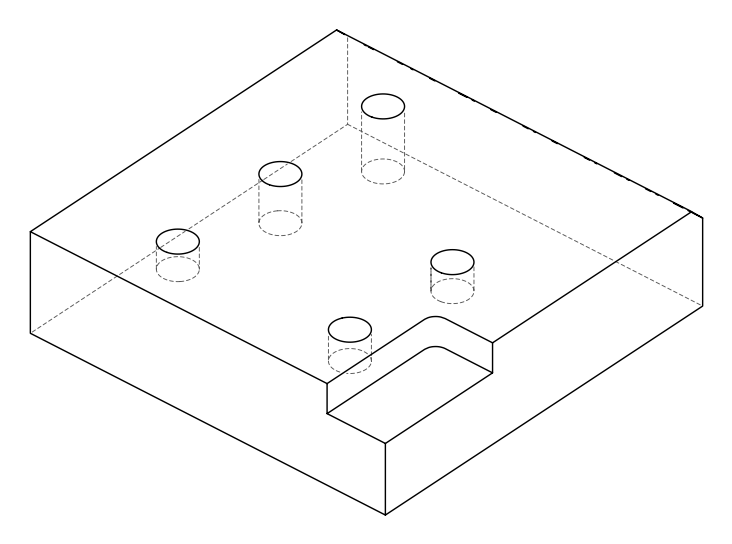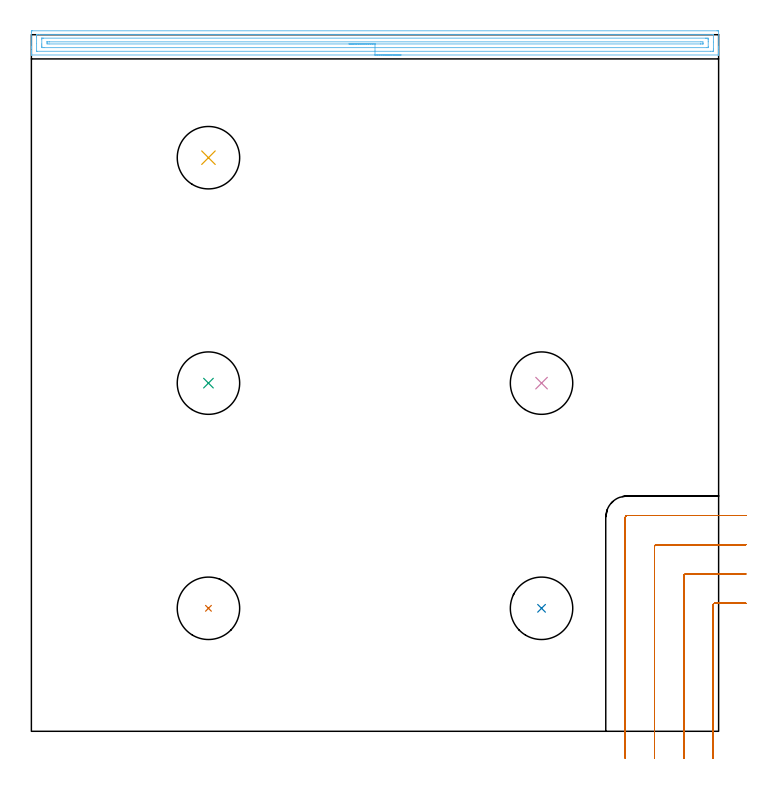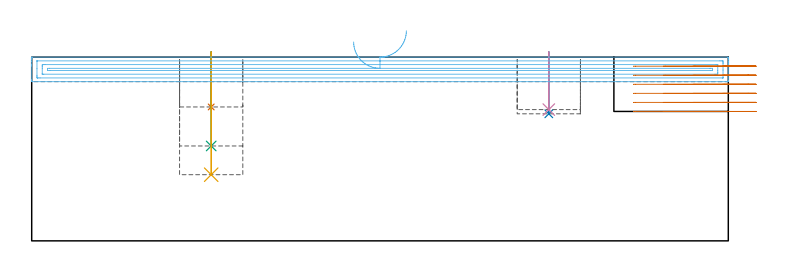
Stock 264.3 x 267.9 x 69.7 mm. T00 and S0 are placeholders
(PLAN: 7 operations, 2 tool changes, 14.9 min)
(1 INDEXABLE_INSERT_DRILL_BLIND_HOLE_FROM_SOLID | STEP1POCKET | UGT0302_003 | 0.09 min | 8545 mm3)
(2 INDEXABLE_INSERT_DRILL_BLIND_HOLE_FROM_SOLID_1 | STEP1POCKET_1 | UGT0302_003 | 0.1 min | 9721 mm3)
(3 INDEXABLE_INSERT_DRILL_BLIND_HOLE_FROM_SOLID_2 | STEP1POCKET_2 | UGT0302_003 | 0.14 min | 15236 mm3)
(4 INDEXABLE_INSERT_DRILL_BLIND_HOLE_FROM_SOLID_3 | STEP1POCKET_3 | UGT0302_003 | 0.09 min | 8997 mm3)
(5 INDEXABLE_INSERT_DRILL_BLIND_HOLE_FROM_SOLID_4 | STEP1POCKET_4 | UGT0302_003 | 0.19 min | 20164 mm3)
(6 AREA_MILL | FG_CHAMFER_SURFACE | UGT0205_001 | 8.64 min | 11433 mm3)
(7 MILL_CORNER_NOTCH_RECTANGULAR | CORNER_NOTCH_RECTANGULAR | UGT0201_133 | Follow Part, ap 3.75, ae 75% | 5.67 min | 80612 mm3)
(TOOL UGT0302_003 | Indexable Insert Drill 24mm | D24 PA180 FL50 Z2)
(TOOL UGT0205_001 | Chamfer Mill 20 x 3 x 45 deg. | D20 FL50 Z2)
(TOOL UGT0201_133 | Carbide End Mill 15.0 | D15 FL30 Z4)
(OP 1 INDEXABLE_INSERT_DRILL_BLIND_HOLE_FROM_SOLID)
G17 G21 G94 G90
T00 M6
G54
G17 G0 G90 X68.1 Y47.3 S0 M3
G43 Z79.7 H0
G94 G81 G98 Z50.8 F250. R71.7
G80
M5
M2
(OP 2 INDEXABLE_INSERT_DRILL_BLIND_HOLE_FROM_SOLID_1)
G17 G21 G94 G90
T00 M6
G54
G17 G0 G90 X196.2 Y47.3 S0 M3
G43 Z79.7 H0
G94 G81 G98 Z48.2 F250. R71.7
G80
M5
M2
(OP 3 INDEXABLE_INSERT_DRILL_BLIND_HOLE_FROM_SOLID_2)
G17 G21 G94 G90
T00 M6
G54
G17 G0 G90 X68.1 Y133.9 S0 M3
G43 Z79.7 H0
G94 G81 G98 Z36. F250. R71.7
G80
M5
M2
(OP 4 INDEXABLE_INSERT_DRILL_BLIND_HOLE_FROM_SOLID_3)
G17 G21 G94 G90
T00 M6
G54
G17 G0 G90 X196.2 Y133.9 S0 M3
G43 Z79.7 H0
G94 G81 G98 Z49.8 F250. R71.7
G80
M5
M2
(OP 5 INDEXABLE_INSERT_DRILL_BLIND_HOLE_FROM_SOLID_4)
G17 G21 G94 G90
T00 M6
G54
G17 G0 G90 X68.1 Y220.6 S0 M3
G43 Z79.7 H0
G94 G81 G98 Z25.1 F250. R71.7
G80
M5
M2
(OP 6 AREA_MILL)
G17 G21 G94 G90
T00 M6
G54
G17 G0 G90 X142.15 Y260.1 S1061 M3
G43 Z79.7 H0
G94 G1 X142.112 Z78.828 F250.
X141.998 Z77.964
X141.809 Z77.112
X141.547 Z76.28
X141.213 Z75.474
X140.81 Z74.7
X140.341 Z73.964
X139.81 Z73.272
X139.221 Z72.629
X138.578 Z72.04
X137.886 Z71.508
X137.15 Z71.04
X136.376 Z70.637
X135.57 Z70.303
X134.738 Z70.041
X133.886 Z69.852
X133.022 Z69.738
X132.15 Z69.7
X0.151
X0.01 Y260.103 Z69.688
X0.006 Y260.159 Z69.633
X0. Y260.526 Z69.273
Y261.013 Z68.786
Y261.621 Z68.174
Y262.819 Z66.978
Y263.409 Z66.385
Y268.773 Z61.024
X0.002 Y269.07 Z60.727
X0.01 Y269.392 Z60.406
X0.33 Y269.399 Z60.399
X263.703 Y269.4 Z60.4
X263.972 Y269.397 Z60.402
X264.29 Y269.392 Z60.406
X264.3 Y269.068 Z60.729
Y263.409 Z66.385
Y262.819 Z66.978
Y262.515 Z67.281
Y261.925 Z67.872
Y261.621 Z68.174
Y261.014 Z68.786
Y260.526 Z69.273
X264.293 Y260.159 Z69.633
X264.29 Y260.103 Z69.688
X264.148 Y260.1 Z69.7
X132.15
Y261.514 Z68.286
X2.275 Y261.515 Z68.285
X2.062 Y261.518 Z68.282
X2.009 Y261.521 Z68.279
X2.005 Y261.534 Z68.266
X2.001 Y261.566 Z68.234
X2. Y264.494 Z65.306
Y266.985 Z62.815
Y267.367 Z62.433
X2.007 Y267.879 Z61.921
X2.01 Y267.968 Z61.832
X2.169 Y267.98 Z61.82
X2.276 Y267.985 Z61.815
X2.381 Y267.986 Z61.814
X3.166
X262.025 Y267.985 Z61.815
X262.238 Y267.982 Z61.818
X262.291 Y267.979 Z61.821
X262.295 Y267.966 Z61.834
X262.299 Y267.934 Z61.866
X262.3 Y265.006 Z64.794
Y262.515 Z67.285
X262.299 Y262.133 Z67.667
X262.293 Y261.621 Z68.179
X262.29 Y261.532 Z68.268
X262.131 Y261.52 Z68.28
X262.024 Y261.515 Z68.285
X261.919
X261.133 Y261.514 Z68.286
X132.15
Y262.928 Z66.872
X5.057 Y262.929 Z66.871
X4.643
X4.165 Y262.933 Z66.867
X4.015 Y262.935 Z66.865
X4.005 Y263.244 Z66.556
X4.002 Y263.409 Z66.391
X4. Y263.574 Z66.226
Y264.303 Z65.497
Y266.256 Z63.544
X4.002 Y266.422 Z63.378
X4.006 Y266.532 Z63.268
X4.01 Y266.566 Z63.234
X4.017 Y266.568 Z63.232
X4.045 Y266.57 Z63.23
X4.165 Y266.571 Z63.229
X4.577 Y266.572 Z63.228
X259.243 Y266.571 Z63.229
X259.657
X260.135 Y266.567 Z63.233
X260.285 Y266.565 Z63.235
X260.295 Y266.256 Z63.544
X260.298 Y266.091 Z63.709
X260.3 Y265.926 Z63.874
Y265.197 Z64.603
Y263.244 Z66.556
X260.298 Y263.078 Z66.722
X260.294 Y262.968 Z66.832
X260.29 Y262.934 Z66.866
X260.283 Y262.932 Z66.868
X260.255 Y262.93 Z66.87
X260.135 Y262.929 Z66.871
X259.723 Y262.928 Z66.872
X132.15
Y264.343 Z65.457
X6.8
X6.01 Y264.36 Z65.44
X6.007 Y265.139 Z64.661
X6.015 Y265.151 Z64.649
X6.029 Y265.153 Z64.647
X6.841 Y265.157 Z64.643
X6.88
X257.5
X258.29 Y265.14 Z64.66
X258.293 Y264.361 Z65.439
X258.285 Y264.349 Z65.451
X258.271 Y264.347 Z65.453
X257.459 Y264.343 Z65.457
X257.42
X132.15
X131.278 Z65.495
X130.413 Z65.609
X129.562 Z65.798
X128.73 Z66.06
X127.924 Z66.394
X127.15 Z66.797
X126.414 Z67.266
X125.722 Z67.797
X125.079 Z68.386
X124.49 Z69.029
X123.958 Z69.722
X123.49 Z70.457
X123.087 Z71.231
X122.753 Z72.037
X122.491 Z72.869
X122.302 Z73.721
X122.188 Z74.586
X122.15 Z75.457
G0 Z79.7
M5
M2
(OP 7 MILL_CORNER_NOTCH_RECTANGULAR)
G17 G21 G94 G90
T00 M6
G54
G17 G0 G90 X274.8 Y49.25 S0 M3
G43 Z79.7 H0
Z66.267
G94 G1 X271.8 F250.
X262.896 F500.
G3 X262.15 Y48.504 R0.75
G1 Y-7.5
Y-10.5 F250.
G0 Z79.7
X274.8 Y60.5
Z66.267
G1 X271.8
X251.646 F500.
G3 X250.9 Y59.754 R0.75
G1 Y-7.5
Y-10.5 F250.
G0 Z79.7
X274.8 Y71.75
Z66.267
G1 X271.8
X240.397 F500.
G3 X239.65 Y71.003 R0.75
G1 Y-7.5
Y-10.5 F250.
G0 Z79.7
X274.8 Y83.
Z66.267
G1 X271.8
X229.147 F500.
G3 X228.4 Y82.253 R0.75
G1 Y-7.5
Y-10.5 F250.
G0 Z79.7
X274.8 Y49.25
Z62.833
G1 X271.8
X262.896 F500.
G3 X262.15 Y48.504 R0.75
G1 Y-7.5
Y-10.5 F250.
G0 Z79.7
X274.8 Y60.5
Z62.833
G1 X271.8
X251.646 F500.
G3 X250.9 Y59.754 R0.75
G1 Y-7.5
Y-10.5 F250.
G0 Z79.7
X274.8 Y71.75
Z62.833
G1 X271.8
X240.397 F500.
G3 X239.65 Y71.003 R0.75
G1 Y-7.5
Y-10.5 F250.
G0 Z79.7
X274.8 Y83.
Z62.833
G1 X271.8
X229.147 F500.
G3 X228.4 Y82.253 R0.75
G1 Y-7.5
Y-10.5 F250.
G0 Z79.7
X274.8 Y49.25
Z59.4
G1 X271.8
X262.896 F500.
G3 X262.15 Y48.504 R0.75
G1 Y-7.5
Y-10.5 F250.
G0 Z79.7
X274.8 Y60.5
Z59.4
G1 X271.8
X251.646 F500.
G3 X250.9 Y59.754 R0.75
G1 Y-7.5
Y-10.5 F250.
G0 Z79.7
X274.8 Y71.75
Z59.4
G1 X271.8
X240.397 F500.
G3 X239.65 Y71.003 R0.75
G1 Y-7.5
Y-10.5 F250.
G0 Z79.7
X274.8 Y83.
Z59.4
G1 X271.8
X229.147 F500.
G3 X228.4 Y82.253 R0.75
G1 Y-7.5
Y-10.5 F250.
G0 Z79.7
X274.8 Y49.25
Z55.967
G1 X271.8
X262.896 F500.
G3 X262.15 Y48.504 R0.75
G1 Y-7.5
Y-10.5 F250.
G0 Z79.7
X274.8 Y60.5
Z55.967
G1 X271.8
X251.646 F500.
G3 X250.9 Y59.754 R0.75
G1 Y-7.5
Y-10.5 F250.
G0 Z79.7
X274.8 Y71.75
Z55.967
G1 X271.8
X240.397 F500.
G3 X239.65 Y71.003 R0.75
G1 Y-7.5
Y-10.5 F250.
G0 Z79.7
X274.8 Y83.
Z55.967
G1 X271.8
X229.147 F500.
G3 X228.4 Y82.253 R0.75
G1 Y-7.5
Y-10.5 F250.
G0 Z79.7
X274.8 Y49.25
Z52.533
G1 X271.8
X262.896 F500.
G3 X262.15 Y48.504 R0.75
G1 Y-7.5
Y-10.5 F250.
G0 Z79.7
X274.8 Y60.5
Z52.533
G1 X271.8
X251.646 F500.
G3 X250.9 Y59.754 R0.75
G1 Y-7.5
Y-10.5 F250.
G0 Z79.7
X274.8 Y71.75
Z52.533
G1 X271.8
X240.397 F500.
G3 X239.65 Y71.003 R0.75
G1 Y-7.5
Y-10.5 F250.
G0 Z79.7
X274.8 Y83.
Z52.533
G1 X271.8
X229.147 F500.
G3 X228.4 Y82.253 R0.75
G1 Y-7.5
Y-10.5 F250.
G0 Z79.7
X274.8 Y49.25
Z49.1
G1 X271.8
X262.896 F500.
G3 X262.15 Y48.504 R0.75
G1 Y-7.5
Y-10.5 F250.
G0 Z79.7
X274.8 Y60.5
Z49.1
G1 X271.8
X251.646 F500.
G3 X250.9 Y59.754 R0.75
G1 Y-7.5
Y-10.5 F250.
G0 Z79.7
X274.8 Y71.75
Z49.1
G1 X271.8
X240.397 F500.
G3 X239.65 Y71.003 R0.75
G1 Y-7.5
Y-10.5 F250.
G0 Z79.7
X274.8 Y83.
Z49.1
G1 X271.8
X229.147 F500.
G3 X228.4 Y82.253 R0.75
G1 Y-7.5
Y-10.5 F250.
G0 Z79.7
M5
M2
